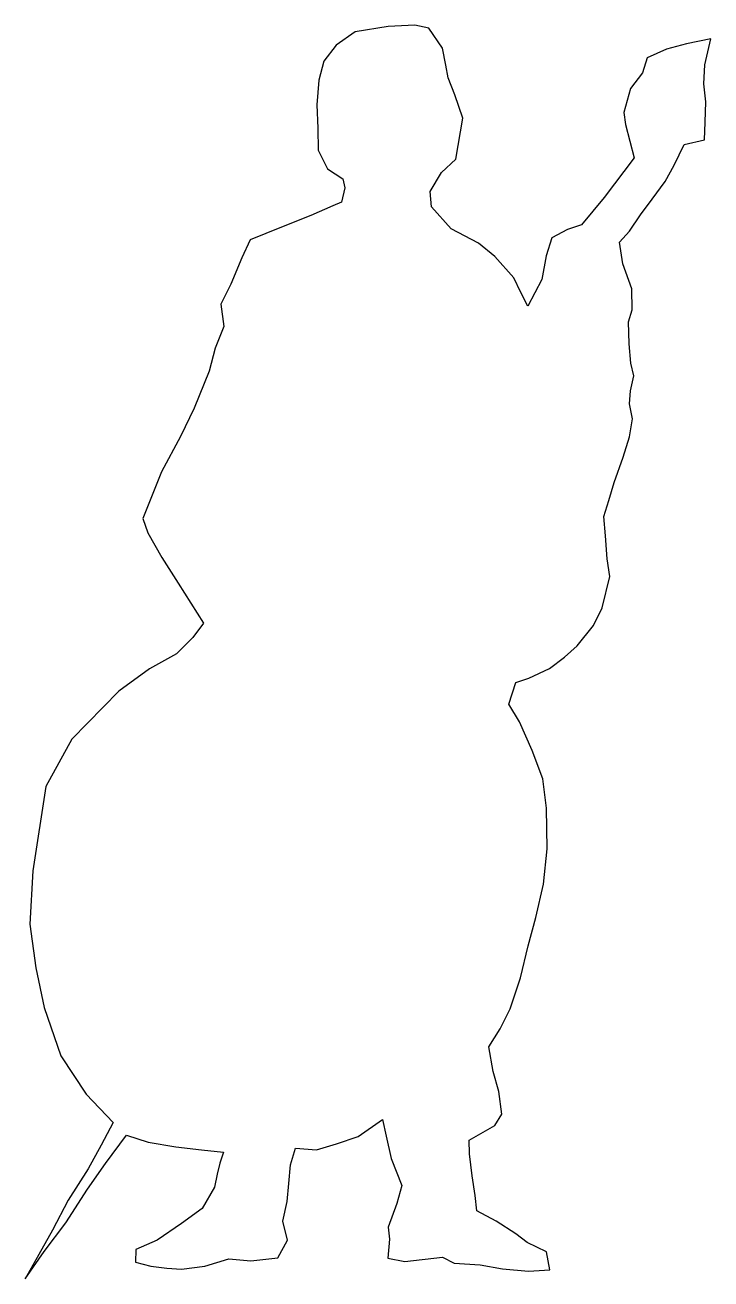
# Model space of a CAD drawing. Extents: x -0.54 to 0.44, y -0.02 to 1.77.
import ezdxf

# ---------------------------------------------------------------- set-up
doc = ezdxf.new("R2010")
doc.units = 0
doc.header["$MEASUREMENT"] = 0

msp = doc.modelspace()

# ---------------------------------------------------------------- linework, layer by layer
msp.add_lwpolyline([(-0.2728, 0.1065), (-0.2902, 0.0759), (-0.32, 0.0546), (-0.355, 0.0308), (-0.3856, 0.0172), (-0.3857, -0.0008), (-0.3639, -0.0063), (-0.3409, -0.0093), (-0.3199, -0.0107), (-0.2865, -0.0065), (-0.2523, 0.004), (-0.2207, 0.0012), (-0.1819, 0.0056), (-0.1683, 0.0308), (-0.1747, 0.0582), (-0.1688, 0.0862), (-0.1663, 0.112), (-0.1638, 0.1387), (-0.1566, 0.1625), (-0.1267, 0.1604), (-0.0978, 0.1688), (-0.0667, 0.1792), (-0.0321, 0.2035), (-0.027, 0.1799), (-0.0195, 0.1478), (-0.0043, 0.109), (-0.0117, 0.0834), (-0.0237, 0.0494), (-0.0219, 0.0321), (-0.0245, 0.005), (0, 0), (0.0539, 0.0065), (0.0708, -0.002), (0.1078, -0.0045), (0.14, -0.0101), (0.1773, -0.0136), (0.2077, -0.0117), (0.2029, 0.0142), (0.1754, 0.0272), (0.159, 0.0397), (0.1308, 0.0582), (0.1031, 0.073), (0.1005, 0.0949), (0.0965, 0.1229), (0.0925, 0.1545), (0.0923, 0.1743), (0.1288, 0.1952), (0.139, 0.2114), (0.1347, 0.2439), (0.1267, 0.2724), (0.1205, 0.3078), (0.1364, 0.3337), (0.151, 0.3624), (0.1657, 0.4068), (0.1766, 0.4526), (0.1877, 0.493), (0.1984, 0.5411), (0.2037, 0.5917), (0.2031, 0.6498), (0.1978, 0.6919), (0.1824, 0.7326), (0.1643, 0.7737), (0.1491, 0.799), (0.159, 0.8301), (0.1778, 0.8362), (0.207, 0.85), (0.2285, 0.8661), (0.2468, 0.8826), (0.2703, 0.9115), (0.2826, 0.9369), (0.2934, 0.9818), (0.2899, 1.007), (0.2875, 1.0402), (0.2848, 1.068), (0.2923, 1.0909), (0.2996, 1.1165), (0.3129, 1.153), (0.3216, 1.182), (0.3259, 1.208), (0.3219, 1.2292), (0.3234, 1.2479), (0.328, 1.2693), (0.3236, 1.2875), (0.3214, 1.3152), (0.3201, 1.3468), (0.3255, 1.3641), (0.3253, 1.3939), (0.312, 1.4298), (0.3075, 1.461), (0.3216, 1.4767), (0.3373, 1.5003), (0.3542, 1.5228), (0.3727, 1.5479), (0.3857, 1.5714), (0.3999, 1.601), (0.4291, 1.6076), (0.4301, 1.6331), (0.4312, 1.6622), (0.4282, 1.6878), (0.4295, 1.7151), (0.4384, 1.7522), (0.4033, 1.745), (0.3748, 1.7375), (0.3471, 1.7249), (0.3403, 1.7037), (0.3234, 1.6811), (0.3136, 1.6469), (0.3158, 1.6295), (0.3286, 1.5819), (0.2856, 1.525), (0.2531, 1.486), (0.2329, 1.4792), (0.2106, 1.4672), (0.2023, 1.4413), (0.1961, 1.4075), (0.1759, 1.3692), (0.1663, 1.3889), (0.156, 1.41), (0.1289, 1.4405), (0.1057, 1.4593), (0.0665, 1.4801), (0.0382, 1.5116), (0.0361, 1.5335), (0.0527, 1.5606), (0.0728, 1.58), (0.0831, 1.6385), (0.0717, 1.672), (0.0622, 1.6966), (0.0587, 1.7146), (0.0538, 1.7391), (0.0341, 1.7677), (0.0145, 1.7721), (-0.0241, 1.7699), (-0.071, 1.7624), (-0.0986, 1.7435), (-0.116, 1.7202), (-0.1231, 1.6932), (-0.1259, 1.6576), (-0.1249, 1.6241), (-0.1244, 1.593), (-0.1108, 1.5661), (-0.0888, 1.5515), (-0.086, 1.539), (-0.0909, 1.5185), (-0.1033, 1.5129), (-0.1347, 1.4994), (-0.1765, 1.4824), (-0.2216, 1.4644), (-0.2335, 1.4385), (-0.2492, 1.4009), (-0.2637, 1.3722), (-0.2593, 1.3402), (-0.2719, 1.3089), (-0.2802, 1.2763), (-0.3019, 1.2233), (-0.3212, 1.1826), (-0.3485, 1.1317), (-0.3751, 1.065), (-0.3684, 1.0443), (-0.3482, 1.0089), (-0.3246, 0.9725), (-0.2882, 0.9152), (-0.3035, 0.8942), (-0.3272, 0.8712), (-0.366, 0.8496), (-0.4099, 0.8177), (-0.4769, 0.7486), (-0.5143, 0.6809), (-0.5329, 0.56), (-0.537, 0.4836), (-0.5285, 0.4208), (-0.5169, 0.364), (-0.4926, 0.2947), (-0.4565, 0.2401), (-0.4177, 0.1995), (-0.435, 0.1667), (-0.4538, 0.1331), (-0.4821, 0.0882), (-0.5048, 0.0453), (-0.544, -0.0248), (-0.5169, 0.0144), (-0.4854, 0.0558), (-0.4544, 0.104), (-0.4289, 0.1407), (-0.3985, 0.1813), (-0.3679, 0.171), (-0.3282, 0.1645), (-0.2914, 0.1602), (-0.2599, 0.157), (-0.2651, 0.141), (-0.269, 0.1253)], close=True)

doc.saveas('drawing.dxf')
